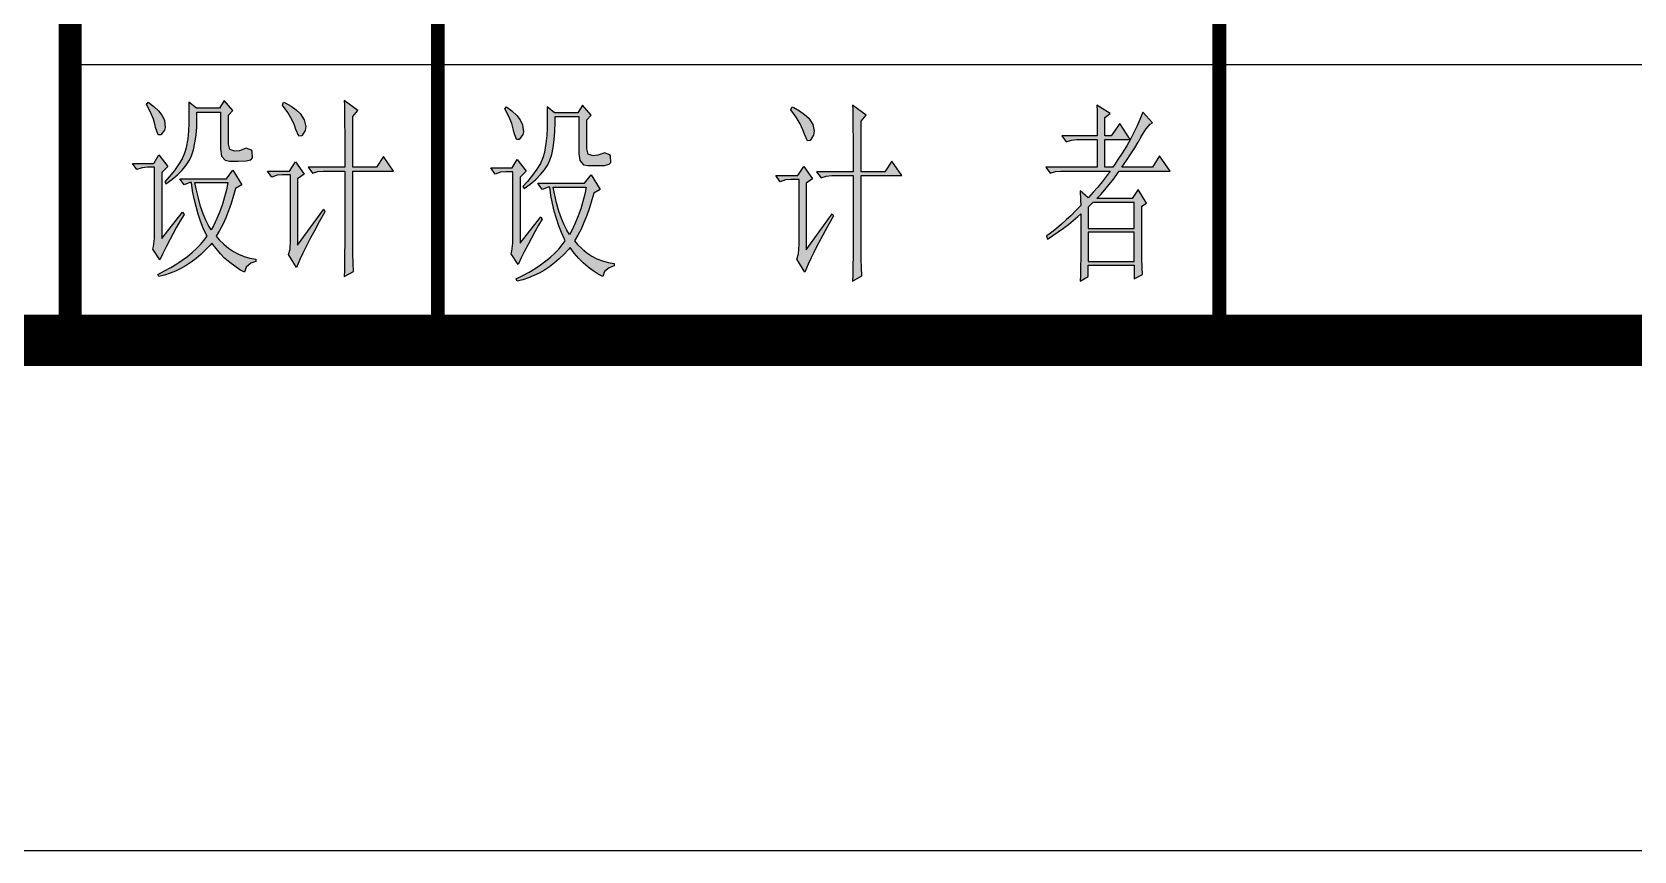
# Model space of a CAD drawing. Extents: x 535358 to 858566, y -185481 to -98609.
# Drawn here: x 629084 to 632220, y -162258 to -160655 of the extents above; entities that cross this region are included whole.
import ezdxf

# ---------------------------------------------------------------- set-up
doc = ezdxf.new("R2010")
doc.units = 0
doc.header["$LTSCALE"] = 1000
doc.header["$MEASUREMENT"] = 0
doc.layers.add('1', color=3, linetype='CONTINUOUS')
doc.layers.add('PUB_TITLE', color=4, linetype='CONTINUOUS')

msp = doc.modelspace()

# ---------------------------------------------------------------- hatches: boundary and pattern name
at = {"layer": '1'}
h = msp.add_hatch(color=256, dxfattribs=at)
h.paths.add_polyline_path([(629419.5, -161038.5), (629414.1, -161025.1), (629409.5, -161011.1), (629405.3, -160996.4), (629401.8, -160981.4), (629398.7, -160965.6), (629396.4, -160949.3), (629393.5, -160949.6), (629381.8, -160953.8), (629373.4, -160941.8), (629464.7, -160941.8), (629477.3, -160925.2), (629495.1, -160953.8), (629482.5, -160961.3), (629478.9, -160974.5), (629474.1, -160990.1), (629468.9, -161004.7), (629463.4, -161018.5), (629457.6, -161031.4), (629451.4, -161043.3), (629444.7, -161054.3), (629450.9, -161061.4), (629459.6, -161070.1), (629468.9, -161077.8), (629478.6, -161084.3), (629488.8, -161089.7), (629499.5, -161094), (629510.7, -161097.2), (629522.4, -161099.2), (629522.4, -161103.7), (629512.8, -161107.5), (629503.8, -161114.9), (629500.4, -161124.8), (629491.2, -161120), (629481.1, -161113.4), (629471.4, -161106.2), (629461.9, -161097.9), (629453.1, -161088.8), (629444.5, -161078.6), (629436.3, -161067.8), (629432.9, -161071.7), (629424, -161081.1), (629414.8, -161090), (629405.4, -161097.9), (629395.7, -161105.2), (629385.8, -161111.7), (629375.7, -161117.6), (629365.2, -161122.7), (629354.5, -161127.1), (629343.6, -161130.8), (629332.5, -161133.7), (629330.4, -161129.2), (629343.5, -161122.6), (629356, -161115.8), (629367.7, -161108.7), (629378.4, -161101.4), (629388.6, -161094), (629397.9, -161086.5), (629406.3, -161078.6), (629414, -161070.7), (629420.8, -161062.6), (629426.9, -161054.3), (629425.4, -161051.4)])
h.paths.add_polyline_path([(629619.4, -161077.3), (629616.8, -161082.7), (629614.5, -161087.5), (629608.7, -161100.1), (629602.2, -161115.8), (629586.4, -161090.2), (629589.4, -161079.7), (629590.6, -161061.8), (629590.6, -160934.2), (629574.8, -160934.2), (629564.3, -160935.2), (629553.9, -160938.7), (629545.5, -160926.8), (629588.5, -160926.8), (629600, -160908.9), (629616.8, -160932.8), (629604.2, -160941.8), (629604.2, -161072.3), (629655.7, -161001.8), (629657.7, -161006.3), (629657.4, -161006.7), (629646.5, -161026.6), (629637.2, -161043.7), (629629.6, -161057.8), (629623.6, -161069.1)])
h.paths.add_polyline_path([(629695.5, -161133.7), (629713.4, -161123.3), (629712.8, -161106.9), (629712.5, -161091), (629712.4, -161075.2), (629712.2, -161067.8), (629712.2, -160926.8), (629792, -160926.8), (629772.1, -160898.3), (629758.5, -160919.3), (629712.2, -160919.3), (629712.2, -160820.3), (629721.8, -160808.2), (629695.5, -160788.8), (629695.7, -160797.2), (629696, -160807.8), (629696.1, -160820.4), (629696.3, -160835.2), (629696.4, -160852), (629696.4, -160871), (629696.5, -160892.2), (629696.5, -160919.3), (629625.2, -160919.3), (629633.6, -160931.3), (629644.1, -160927.9), (629654.5, -160926.8), (629696.5, -160926.8), (629696.5, -161072), (629696.3, -161086), (629696.1, -161102.4), (629695.7, -161121.4)])
h.paths.add_polyline_path([(630048.2, -161084), (630041.8, -161097.1), (630036, -161109.8), (630022.3, -161088.8), (630023.8, -161083.7), (630025.5, -161067.8), (630025.5, -160928.3), (630011.9, -160928.3), (630001.3, -160929.3), (629990.9, -160932.8), (629982.5, -160920.7), (630024.5, -160920.7), (630033.9, -160904.2), (630051.8, -160926.8), (630040.2, -160938.7), (630040.2, -161067.8), (630080.1, -161016.7), (630083.2, -161021.2), (630076, -161033.1), (630068.5, -161046), (630061.8, -161058.1), (630056, -161069.2), (630055.3, -161070.7)])
h.paths.add_polyline_path([(630205.3, -161123.9), (630201.9, -161133.7), (630192.7, -161129), (630182.6, -161122.4), (630172.9, -161115.2), (630163.4, -161106.9), (630154.6, -161097.8), (630145.9, -161087.6), (630137.8, -161076.8), (630134.3, -161080.7), (630125.4, -161090.1), (630116.3, -161098.9), (630106.9, -161106.9), (630097.2, -161114.2), (630087.3, -161120.7), (630077.2, -161126.6), (630066.7, -161131.7), (630056, -161136.1), (630045.1, -161139.8), (630033.9, -161142.7), (630031.8, -161138.2), (630045, -161131.6), (630057.4, -161124.8), (630069, -161117.6), (630079.9, -161110.4), (630090.1, -161103), (630099.3, -161095.5), (630107.7, -161087.6), (630115.4, -161079.7), (630122.2, -161071.5), (630128.3, -161063.3), (630126.9, -161060.4), (630120.9, -161047.5), (630115.6, -161034.1), (630110.9, -161020.1), (630106.7, -161005.4), (630103.3, -160990.3), (630100.2, -160974.5), (630097.9, -160958.3), (630094.8, -160958.6), (630083.2, -160962.8), (630074.8, -160950.8), (630166.2, -160950.8), (630178.7, -160934.2), (630196.5, -160962.8), (630184, -160970.3), (630180.4, -160983.5), (630175.6, -160999), (630170.4, -161013.7), (630164.9, -161027.5), (630159.1, -161040.4), (630152.8, -161052.3), (630146.2, -161063.3), (630152.3, -161070.4), (630161.1, -161079.1), (630170.2, -161086.8), (630180, -161093.3), (630190.3, -161098.7), (630201, -161103), (630212.1, -161106.2), (630223.9, -161108.2), (630223.9, -161112.7), (630214.3, -161116.5)])
h.paths.add_polyline_path([(629407, -160811.3), (629453.1, -160811.3), (629453.1, -160883.3), (629455.4, -160897.4), (629462.2, -160905.4), (629470.9, -160907.3), (629487.8, -160907.3), (629503.3, -160907.1), (629512.8, -160904.7), (629516, -160901.3), (629515, -160888), (629514, -160886.2), (629503.8, -160882.3), (629500.4, -160883.3), (629490.5, -160887), (629481.4, -160887.8), (629471.5, -160884.5), (629468.9, -160874.3), (629468.9, -160817.2), (629477.3, -160808.2), (629460.5, -160788.8), (629451.1, -160803.7), (629406, -160803.7), (629391.2, -160791.8), (629391.2, -160833.8), (629390.6, -160848.3), (629389, -160863.9), (629386.1, -160880.9), (629386, -160881.7), (629382.9, -160892), (629378, -160902.8), (629371.3, -160914.1), (629362.9, -160925.8), (629352.8, -160938.3), (629344.1, -160947.7), (629346.1, -160952.2), (629358.3, -160943.4), (629369, -160934.2), (629378.3, -160925), (629386, -160915.2), (629392.3, -160905.4), (629396.4, -160896.8), (629400.2, -160885.1), (629403.1, -160871.9), (629405.3, -160856.9), (629406.6, -160840.3), (629407, -160822)])
h.paths.add_polyline_path([(629367, -161037), (629360.3, -161049.1), (629354.5, -161060.2), (629353.8, -161061.7), (629346.7, -161075), (629340.3, -161088.1), (629334.5, -161100.8), (629320.9, -161079.8), (629322.3, -161074.7), (629324.1, -161058.8), (629324.1, -160919.3), (629310.4, -160919.3), (629299.8, -160920.3), (629289.4, -160923.8), (629281, -160911.8), (629323, -160911.8), (629332.5, -160895.2), (629350.3, -160917.8), (629338.7, -160929.7), (629338.7, -161058.8), (629378.6, -161007.7), (629381.8, -161012.2), (629374.5, -161024.1)])
h.paths.add_polyline_path([(629435.3, -161042.3), (629429.8, -161033.7), (629424.4, -161023.1), (629419.3, -161010.6), (629414.4, -160996.3), (629409.9, -160980.1), (629405.4, -160961.9), (629402.8, -160949.3), (629467.7, -160949.3), (629464.8, -160963.4), (629461.2, -160977.6), (629456.9, -160991.6), (629451.8, -161005.9), (629446, -161019.9), (629439.5, -161034.1)], flags=16)
h.paths.add_polyline_path([(629316.2, -160811.3), (629308.4, -160796.3), (629311.4, -160791.8), (629322.5, -160800.3), (629331.9, -160809), (629338.7, -160817.2), (629343.3, -160827.2), (629345.1, -160841.3), (629343.8, -160846.5), (629336.7, -160856.2), (629331.2, -160855.8), (629326.2, -160841.3), (629325.5, -160837.8), (629321.9, -160825.1)])
h.paths.add_polyline_path([(629612.6, -160857.8), (629606.9, -160858.5), (629601, -160845.8), (629598.2, -160837.1), (629592.9, -160825.6), (629585, -160812.4), (629574.8, -160797.8), (629576.9, -160791.8), (629580.1, -160793.4), (629591.7, -160800.1), (629601.4, -160807.1), (629609.4, -160814.3), (629617.2, -160826.5), (629620, -160839.8), (629619.1, -160847.5)])
h.paths.add_polyline_path([(630017.7, -160820.3), (630009.7, -160805.3), (630012.9, -160800.8), (630023.9, -160809.2), (630033.2, -160817.9), (630040.2, -160826.4), (630044.8, -160836.2), (630046.6, -160850.3), (630045.3, -160855.5), (630038.2, -160865.4), (630032.6, -160864.8), (630027.6, -160850.3), (630027, -160846.8), (630023.4, -160834)])
h.paths.add_polyline_path([(630215.5, -160895.2), (630205.3, -160891.3), (630201.9, -160892.3), (630192, -160896), (630182.9, -160896.8), (630173, -160893.6), (630170.4, -160883.3), (630170.4, -160826.4), (630178.7, -160817.2), (630162, -160797.8), (630152.6, -160812.7), (630107.3, -160812.7), (630092.7, -160800.8), (630092.7, -160842.7), (630092.1, -160857.2), (630090.5, -160872.9), (630087.6, -160889.9), (630087.5, -160890.7), (630084.4, -160901), (630079.5, -160911.8), (630072.8, -160923.1), (630064.4, -160934.8), (630054.2, -160947.3), (630045.4, -160956.9), (630047.6, -160961.3), (630059.8, -160952.4), (630070.5, -160943.2), (630079.8, -160933.9), (630087.5, -160924.2), (630093.8, -160914.4), (630097.9, -160905.8), (630101.7, -160894.2), (630104.6, -160880.9), (630106.7, -160865.9), (630108, -160849.3), (630108.5, -160831), (630108.5, -160820.3), (630154.6, -160820.3), (630154.6, -160892.3), (630156.9, -160906.4), (630163.7, -160914.4), (630172.4, -160916.3), (630189.2, -160916.3), (630204.8, -160916.1), (630214.3, -160913.6), (630217.5, -160910.3), (630216.5, -160897)])
h.paths.add_polyline_path([(630140.8, -161043.1), (630136.7, -161051.2), (630131.2, -161042.7), (630125.9, -161032.1), (630120.8, -161019.6), (630115.9, -161005.3), (630111.2, -160989), (630106.9, -160970.9), (630104.3, -160958.3), (630169.2, -160958.3), (630166.3, -160972.4), (630162.7, -160986.6), (630158.4, -161000.6), (630153.3, -161014.8), (630147.5, -161028.9)], flags=16)
h.paths.add_polyline_path([(630614.6, -161086.3), (630612, -161091.8), (630609.7, -161096.5), (630603.9, -161109.1), (630597.4, -161124.8), (630581.7, -161099.2), (630584.6, -161088.7), (630585.9, -161070.8), (630585.9, -160943.2), (630570.1, -160943.2), (630559.6, -160944.2), (630549.1, -160947.7), (630540.7, -160935.8), (630583.8, -160935.8), (630595.4, -160917.8), (630612, -160941.8), (630599.6, -160950.8), (630599.6, -161081.3), (630650.9, -161010.8), (630653.1, -161015.3), (630652.8, -161015.7), (630641.8, -161035.7), (630632.5, -161052.7), (630624.9, -161066.8), (630619, -161078.1)])
h.paths.add_polyline_path([(630708.6, -161132.3), (630708.2, -161115.9), (630707.7, -161100), (630707.6, -161084.2), (630707.6, -160935.8), (630787.3, -160935.8), (630767.3, -160907.3), (630753.7, -160928.3), (630707.6, -160928.3), (630707.6, -160829.3), (630717, -160817.2), (630690.8, -160797.8), (630691.1, -160806.2), (630691.2, -160816.8), (630691.4, -160829.4), (630691.5, -160844.2), (630691.6, -160861), (630691.8, -160880), (630691.8, -160928.3), (630620.4, -160928.3), (630628.9, -160940.3), (630639.3, -160936.8), (630649.9, -160935.8), (630691.8, -160935.8), (630691.8, -161081), (630691.6, -161095), (630691.4, -161111.4), (630691.1, -161130.4), (630690.8, -161142.7)])
h.paths.add_polyline_path([(631197.1, -160857.8), (631184.6, -160857.8), (631184.6, -160821.9), (631195.1, -160814.3), (631168.8, -160797.8), (631169.3, -160809.1), (631169.7, -160823.7), (631169.8, -160841.9), (631169.8, -160857.8), (631100.7, -160857.8), (631109.1, -160869.9), (631119.5, -160866.4), (631130, -160865.4), (631169.8, -160865.4), (631169.8, -160919.3), (631069.2, -160919.3), (631077.5, -160931.3), (631088.1, -160927.9), (631098.5, -160926.8), (631195.1, -160926.8), (631187.4, -160937.4), (631179.3, -160947.9), (631170.8, -160958.3), (631162, -160968.5), (631152.6, -160978.6), (631152, -160979.3), (631136.3, -160965.8), (631137.2, -160983.5), (631137.4, -160994.3), (631127.9, -161004.1), (631118.4, -161013.7), (631108.9, -161022.5), (631099.5, -161031.1), (631090.1, -161039.1), (631080.5, -161046.6), (631071.1, -161053.7), (631070.2, -161054.3), (631072.3, -161060.2), (631083, -161053.4), (631093.3, -161046.2), (631103.4, -161038.9), (631113.3, -161031.4), (631122.7, -161023.5), (631132, -161015.6), (631137.4, -161010.8), (631137.4, -161094.7), (631137.2, -161115.5), (631136.9, -161131.4), (631136.3, -161142.7), (631152, -161133.7), (631152, -161111.3), (631242.3, -161111.3), (631242.3, -161138.2), (631258, -161129.2), (631257.4, -161115.6), (631257.1, -161099.5), (631257, -161082.7), (631257, -160995.7), (631266.4, -160989.8), (631249.6, -160962.8), (631238.1, -160980.8), (631168.8, -160980.8), (631176.6, -160972.8), (631184.8, -160963.5), (631193.2, -160953.2), (631202, -160941.9), (631211, -160929.4), (631212.9, -160926.8), (631312.5, -160926.8), (631291.6, -160896.8), (631278, -160919.3), (631218.1, -160919.3), (631227.2, -160906), (631235.7, -160893.3), (631243.1, -160881.5), (631249.7, -160870.3), (631255.7, -160859.8), (631256, -160859.3), (631265.4, -160844.2), (631273.4, -160835.1), (631278, -160832.3), (631259, -160811.3), (631253.1, -160825.9), (631247, -160839.8), (631240.7, -160853), (631234.2, -160865.5), (631227.7, -160877.2), (631227.5, -160877.2), (631218.3, -160892), (631210.3, -160904.4), (631203.6, -160914.5), (631200.3, -160919.3), (631184.6, -160919.3), (631184.6, -160865.4), (631233.9, -160865.4), (631213.9, -160833.8)])
h.paths.add_polyline_path([(631242.3, -161046.7), (631152, -161046.7), (631152, -161103.7), (631242.3, -161103.7)], flags=16)
h.paths.add_polyline_path([(631161.4, -160988.3), (631152, -160997.3), (631152, -161039.2), (631242.3, -161039.2), (631242.3, -160988.3)], flags=16)
h.paths.add_polyline_path([(630608, -160866.8), (630602.3, -160867.5), (630596.4, -160854.8), (630593.6, -160846.1), (630588.1, -160834.6), (630580.3, -160821.4), (630570.1, -160806.8), (630572.2, -160800.8), (630575.4, -160802.4), (630587, -160809.1), (630596.8, -160816.1), (630604.8, -160823.3), (630612.6, -160835.5), (630615.2, -160848.8), (630614.5, -160856.5)])

# ---------------------------------------------------------------- linework, layer by layer
for p, q in [((629158.7, -156109.1), (629158.7, -161258.4)), ((629158.7, -160718.4), (634558.7, -160718.4))]:
    msp.add_line(p, q, dxfattribs=at)
at = {"layer": '1', "const_width": 45}
msp.add_lwpolyline([(629158.7, -156038.8), (645358.7, -156038.8), (645358.7, -161258.4), (629158.7, -161258.4)], close=True, dxfattribs=at)
at = {"layer": '1', "const_width": 27}
for points in [[(629878.7, -157478.4), (629878.7, -161258.4)], [(631408.7, -157478.4), (631408.7, -161258.4)]]:
    msp.add_lwpolyline(points, dxfattribs=at)
at = {"layer": '1'}
for points in [[(629316.2, -160811.3), (629308.4, -160796.3), (629311.4, -160791.8), (629322.5, -160800.3), (629331.9, -160809), (629338.7, -160817.2), (629343.3, -160827.2), (629345.1, -160841.3), (629343.8, -160846.5), (629336.7, -160856.2), (629331.2, -160855.8), (629326.2, -160841.3), (629325.5, -160837.8), (629321.9, -160825.1)], [(629407, -160811.3), (629453.1, -160811.3), (629453.1, -160883.3), (629455.4, -160897.4), (629462.2, -160905.4), (629470.9, -160907.3), (629487.8, -160907.3), (629503.3, -160907.1), (629512.8, -160904.7), (629516, -160901.3), (629515, -160888), (629514, -160886.2), (629503.8, -160882.3), (629500.4, -160883.3), (629490.5, -160887), (629481.4, -160887.8), (629471.5, -160884.5), (629468.9, -160874.3), (629468.9, -160817.2), (629477.3, -160808.2), (629460.5, -160788.8), (629451.1, -160803.7), (629406, -160803.7), (629391.2, -160791.8), (629391.2, -160833.8), (629390.6, -160848.3), (629389, -160863.9), (629386.1, -160880.9), (629386, -160881.7), (629382.9, -160892), (629378, -160902.8), (629371.3, -160914.1), (629362.9, -160925.8), (629352.8, -160938.3), (629344.1, -160947.7), (629346.1, -160952.2), (629358.3, -160943.4), (629369, -160934.2), (629378.3, -160925), (629386, -160915.2), (629392.3, -160905.4), (629396.4, -160896.8), (629400.2, -160885.1), (629403.1, -160871.9), (629405.3, -160856.9), (629406.6, -160840.3), (629407, -160822)], [(629612.6, -160857.8), (629606.9, -160858.5), (629601, -160845.8), (629598.2, -160837.1), (629592.9, -160825.6), (629585, -160812.4), (629574.8, -160797.8), (629576.9, -160791.8), (629580.1, -160793.4), (629591.7, -160800.1), (629601.4, -160807.1), (629609.4, -160814.3), (629617.2, -160826.5), (629620, -160839.8), (629619.1, -160847.5)], [(629695.5, -161133.7), (629713.4, -161123.3), (629712.8, -161106.9), (629712.5, -161091), (629712.4, -161075.2), (629712.2, -161067.8), (629712.2, -160926.8), (629792, -160926.8), (629772.1, -160898.3), (629758.5, -160919.3), (629712.2, -160919.3), (629712.2, -160820.3), (629721.8, -160808.2), (629695.5, -160788.8), (629695.7, -160797.2), (629696, -160807.8), (629696.1, -160820.4), (629696.3, -160835.2), (629696.4, -160852), (629696.4, -160871), (629696.5, -160892.2), (629696.5, -160919.3), (629625.2, -160919.3), (629633.6, -160931.3), (629644.1, -160927.9), (629654.5, -160926.8), (629696.5, -160926.8), (629696.5, -161072), (629696.3, -161086), (629696.1, -161102.4), (629695.7, -161121.4)], [(630017.7, -160820.3), (630009.7, -160805.3), (630012.9, -160800.8), (630023.9, -160809.2), (630033.2, -160817.9), (630040.2, -160826.4), (630044.8, -160836.2), (630046.6, -160850.3), (630045.3, -160855.5), (630038.2, -160865.4), (630032.6, -160864.8), (630027.6, -160850.3), (630027, -160846.8), (630023.4, -160834)], [(630215.5, -160895.2), (630205.3, -160891.3), (630201.9, -160892.3), (630192, -160896), (630182.9, -160896.8), (630173, -160893.6), (630170.4, -160883.3), (630170.4, -160826.4), (630178.7, -160817.2), (630162, -160797.8), (630152.6, -160812.7), (630107.3, -160812.7), (630092.7, -160800.8), (630092.7, -160842.7), (630092.1, -160857.2), (630090.5, -160872.9), (630087.6, -160889.9), (630087.5, -160890.7), (630084.4, -160901), (630079.5, -160911.8), (630072.8, -160923.1), (630064.4, -160934.8), (630054.2, -160947.3), (630045.4, -160956.9), (630047.6, -160961.3), (630059.8, -160952.4), (630070.5, -160943.2), (630079.8, -160933.9), (630087.5, -160924.2), (630093.8, -160914.4), (630097.9, -160905.8), (630101.7, -160894.2), (630104.6, -160880.9), (630106.7, -160865.9), (630108, -160849.3), (630108.5, -160831), (630108.5, -160820.3), (630154.6, -160820.3), (630154.6, -160892.3), (630156.9, -160906.4), (630163.7, -160914.4), (630172.4, -160916.3), (630189.2, -160916.3), (630204.8, -160916.1), (630214.3, -160913.6), (630217.5, -160910.3), (630216.5, -160897)], [(630608, -160866.8), (630602.3, -160867.5), (630596.4, -160854.8), (630593.6, -160846.1), (630588.1, -160834.6), (630580.3, -160821.4), (630570.1, -160806.8), (630572.2, -160800.8), (630575.4, -160802.4), (630587, -160809.1), (630596.8, -160816.1), (630604.8, -160823.3), (630612.6, -160835.5), (630615.2, -160848.8), (630614.5, -160856.5)], [(630708.6, -161132.3), (630708.2, -161115.9), (630707.7, -161100), (630707.6, -161084.2), (630707.6, -160935.8), (630787.3, -160935.8), (630767.3, -160907.3), (630753.7, -160928.3), (630707.6, -160928.3), (630707.6, -160829.3), (630717, -160817.2), (630690.8, -160797.8), (630691.1, -160806.2), (630691.2, -160816.8), (630691.4, -160829.4), (630691.5, -160844.2), (630691.6, -160861), (630691.8, -160880), (630691.8, -160928.3), (630620.4, -160928.3), (630628.9, -160940.3), (630639.3, -160936.8), (630649.9, -160935.8), (630691.8, -160935.8), (630691.8, -161081), (630691.6, -161095), (630691.4, -161111.4), (630691.1, -161130.4), (630690.8, -161142.7)], [(631197.1, -160857.8), (631184.6, -160857.8), (631184.6, -160821.9), (631195.1, -160814.3), (631168.8, -160797.8), (631169.3, -160809.1), (631169.7, -160823.7), (631169.8, -160841.9), (631169.8, -160857.8), (631100.7, -160857.8), (631109.1, -160869.9), (631119.5, -160866.4), (631130, -160865.4), (631169.8, -160865.4), (631169.8, -160919.3), (631069.2, -160919.3), (631077.5, -160931.3), (631088.1, -160927.9), (631098.5, -160926.8), (631195.1, -160926.8), (631187.4, -160937.4), (631179.3, -160947.9), (631170.8, -160958.3), (631162, -160968.5), (631152.6, -160978.6), (631152, -160979.3), (631136.3, -160965.8), (631137.2, -160983.5), (631137.4, -160994.3), (631127.9, -161004.1), (631118.4, -161013.7), (631108.9, -161022.5), (631099.5, -161031.1), (631090.1, -161039.1), (631080.5, -161046.6), (631071.1, -161053.7), (631070.2, -161054.3), (631072.3, -161060.2), (631083, -161053.4), (631093.3, -161046.2), (631103.4, -161038.9), (631113.3, -161031.4), (631122.7, -161023.5), (631132, -161015.6), (631137.4, -161010.8), (631137.4, -161094.7), (631137.2, -161115.5), (631136.9, -161131.4), (631136.3, -161142.7), (631152, -161133.7), (631152, -161111.3), (631242.3, -161111.3), (631242.3, -161138.2), (631258, -161129.2), (631257.4, -161115.6), (631257.1, -161099.5), (631257, -161082.7), (631257, -160995.7), (631266.4, -160989.8), (631249.6, -160962.8), (631238.1, -160980.8), (631168.8, -160980.8), (631176.6, -160972.8), (631184.8, -160963.5), (631193.2, -160953.2), (631202, -160941.9), (631211, -160929.4), (631212.9, -160926.8), (631312.5, -160926.8), (631291.6, -160896.8), (631278, -160919.3), (631218.1, -160919.3), (631227.2, -160906), (631235.7, -160893.3), (631243.1, -160881.5), (631249.7, -160870.3), (631255.7, -160859.8), (631256, -160859.3), (631265.4, -160844.2), (631273.4, -160835.1), (631278, -160832.3), (631259, -160811.3), (631253.1, -160825.9), (631247, -160839.8), (631240.7, -160853), (631234.2, -160865.5), (631227.7, -160877.2), (631227.5, -160877.2), (631218.3, -160892), (631210.3, -160904.4), (631203.6, -160914.5), (631200.3, -160919.3), (631184.6, -160919.3), (631184.6, -160865.4), (631233.9, -160865.4), (631213.9, -160833.8)], [(629367, -161037), (629360.3, -161049.1), (629354.5, -161060.2), (629353.8, -161061.7), (629346.7, -161075), (629340.3, -161088.1), (629334.5, -161100.8), (629320.9, -161079.8), (629322.3, -161074.7), (629324.1, -161058.8), (629324.1, -160919.3), (629310.4, -160919.3), (629299.8, -160920.3), (629289.4, -160923.8), (629281, -160911.8), (629323, -160911.8), (629332.5, -160895.2), (629350.3, -160917.8), (629338.7, -160929.7), (629338.7, -161058.8), (629378.6, -161007.7), (629381.8, -161012.2), (629374.5, -161024.1)], [(629619.4, -161077.3), (629616.8, -161082.7), (629614.5, -161087.5), (629608.7, -161100.1), (629602.2, -161115.8), (629586.4, -161090.2), (629589.4, -161079.7), (629590.6, -161061.8), (629590.6, -160934.2), (629574.8, -160934.2), (629564.3, -160935.2), (629553.9, -160938.7), (629545.5, -160926.8), (629588.5, -160926.8), (629600, -160908.9), (629616.8, -160932.8), (629604.2, -160941.8), (629604.2, -161072.3), (629655.7, -161001.8), (629657.7, -161006.3), (629657.4, -161006.7), (629646.5, -161026.6), (629637.2, -161043.7), (629629.6, -161057.8), (629623.6, -161069.1)], [(630048.2, -161084), (630041.8, -161097.1), (630036, -161109.8), (630022.3, -161088.8), (630023.8, -161083.7), (630025.5, -161067.8), (630025.5, -160928.3), (630011.9, -160928.3), (630001.3, -160929.3), (629990.9, -160932.8), (629982.5, -160920.7), (630024.5, -160920.7), (630033.9, -160904.2), (630051.8, -160926.8), (630040.2, -160938.7), (630040.2, -161067.8), (630080.1, -161016.7), (630083.2, -161021.2), (630076, -161033.1), (630068.5, -161046), (630061.8, -161058.1), (630056, -161069.2), (630055.3, -161070.7)], [(630614.6, -161086.3), (630612, -161091.8), (630609.7, -161096.5), (630603.9, -161109.1), (630597.4, -161124.8), (630581.7, -161099.2), (630584.6, -161088.7), (630585.9, -161070.8), (630585.9, -160943.2), (630570.1, -160943.2), (630559.6, -160944.2), (630549.1, -160947.7), (630540.7, -160935.8), (630583.8, -160935.8), (630595.4, -160917.8), (630612, -160941.8), (630599.6, -160950.8), (630599.6, -161081.3), (630650.9, -161010.8), (630653.1, -161015.3), (630652.8, -161015.7), (630641.8, -161035.7), (630632.5, -161052.7), (630624.9, -161066.8), (630619, -161078.1)], [(629419.5, -161038.5), (629414.1, -161025.1), (629409.5, -161011.1), (629405.3, -160996.4), (629401.8, -160981.4), (629398.7, -160965.6), (629396.4, -160949.3), (629393.5, -160949.6), (629381.8, -160953.8), (629373.4, -160941.8), (629464.7, -160941.8), (629477.3, -160925.2), (629495.1, -160953.8), (629482.5, -160961.3), (629478.9, -160974.5), (629474.1, -160990.1), (629468.9, -161004.7), (629463.4, -161018.5), (629457.6, -161031.4), (629451.4, -161043.3), (629444.7, -161054.3), (629450.9, -161061.4), (629459.6, -161070.1), (629468.9, -161077.8), (629478.6, -161084.3), (629488.8, -161089.7), (629499.5, -161094), (629510.7, -161097.2), (629522.4, -161099.2), (629522.4, -161103.7), (629512.8, -161107.5), (629503.8, -161114.9), (629500.4, -161124.8), (629491.2, -161120), (629481.1, -161113.4), (629471.4, -161106.2), (629461.9, -161097.9), (629453.1, -161088.8), (629444.5, -161078.6), (629436.3, -161067.8), (629432.9, -161071.7), (629424, -161081.1), (629414.8, -161090), (629405.4, -161097.9), (629395.7, -161105.2), (629385.8, -161111.7), (629375.7, -161117.6), (629365.2, -161122.7), (629354.5, -161127.1), (629343.6, -161130.8), (629332.5, -161133.7), (629330.4, -161129.2), (629343.5, -161122.6), (629356, -161115.8), (629367.7, -161108.7), (629378.4, -161101.4), (629388.6, -161094), (629397.9, -161086.5), (629406.3, -161078.6), (629414, -161070.7), (629420.8, -161062.6), (629426.9, -161054.3), (629425.4, -161051.4)], [(629435.3, -161042.3), (629429.8, -161033.7), (629424.4, -161023.1), (629419.3, -161010.6), (629414.4, -160996.3), (629409.9, -160980.1), (629405.4, -160961.9), (629402.8, -160949.3), (629467.7, -160949.3), (629464.8, -160963.4), (629461.2, -160977.6), (629456.9, -160991.6), (629451.8, -161005.9), (629446, -161019.9), (629439.5, -161034.1)], [(630205.3, -161123.9), (630201.9, -161133.7), (630192.7, -161129), (630182.6, -161122.4), (630172.9, -161115.2), (630163.4, -161106.9), (630154.6, -161097.8), (630145.9, -161087.6), (630137.8, -161076.8), (630134.3, -161080.7), (630125.4, -161090.1), (630116.3, -161098.9), (630106.9, -161106.9), (630097.2, -161114.2), (630087.3, -161120.7), (630077.2, -161126.6), (630066.7, -161131.7), (630056, -161136.1), (630045.1, -161139.8), (630033.9, -161142.7), (630031.8, -161138.2), (630045, -161131.6), (630057.4, -161124.8), (630069, -161117.6), (630079.9, -161110.4), (630090.1, -161103), (630099.3, -161095.5), (630107.7, -161087.6), (630115.4, -161079.7), (630122.2, -161071.5), (630128.3, -161063.3), (630126.9, -161060.4), (630120.9, -161047.5), (630115.6, -161034.1), (630110.9, -161020.1), (630106.7, -161005.4), (630103.3, -160990.3), (630100.2, -160974.5), (630097.9, -160958.3), (630094.8, -160958.6), (630083.2, -160962.8), (630074.8, -160950.8), (630166.2, -160950.8), (630178.7, -160934.2), (630196.5, -160962.8), (630184, -160970.3), (630180.4, -160983.5), (630175.6, -160999), (630170.4, -161013.7), (630164.9, -161027.5), (630159.1, -161040.4), (630152.8, -161052.3), (630146.2, -161063.3), (630152.3, -161070.4), (630161.1, -161079.1), (630170.2, -161086.8), (630180, -161093.3), (630190.3, -161098.7), (630201, -161103), (630212.1, -161106.2), (630223.9, -161108.2), (630223.9, -161112.7), (630214.3, -161116.5)], [(630140.8, -161043.1), (630136.7, -161051.2), (630131.2, -161042.7), (630125.9, -161032.1), (630120.8, -161019.6), (630115.9, -161005.3), (630111.2, -160989), (630106.9, -160970.9), (630104.3, -160958.3), (630169.2, -160958.3), (630166.3, -160972.4), (630162.7, -160986.6), (630158.4, -161000.6), (630153.3, -161014.8), (630147.5, -161028.9)], [(631161.4, -160988.3), (631152, -160997.3), (631152, -161039.2), (631242.3, -161039.2), (631242.3, -160988.3)], [(631242.3, -161046.7), (631152, -161046.7), (631152, -161103.7), (631242.3, -161103.7)]]:
    msp.add_lwpolyline(points, close=True, dxfattribs=at)
at = {"layer": 'PUB_TITLE'}
msp.add_lwpolyline([(586958.7, -162258.4), (586958.7, -120258.4), (646358.7, -120258.4), (646358.7, -162258.4)], close=True, dxfattribs=at)
at = {"layer": 'PUB_TITLE', "const_width": 100}
msp.add_lwpolyline([(589458.7, -161258.4), (645358.7, -161258.4), (645358.7, -121258.4), (589458.7, -121258.4)], close=True, dxfattribs=at)

doc.saveas('drawing.dxf')
